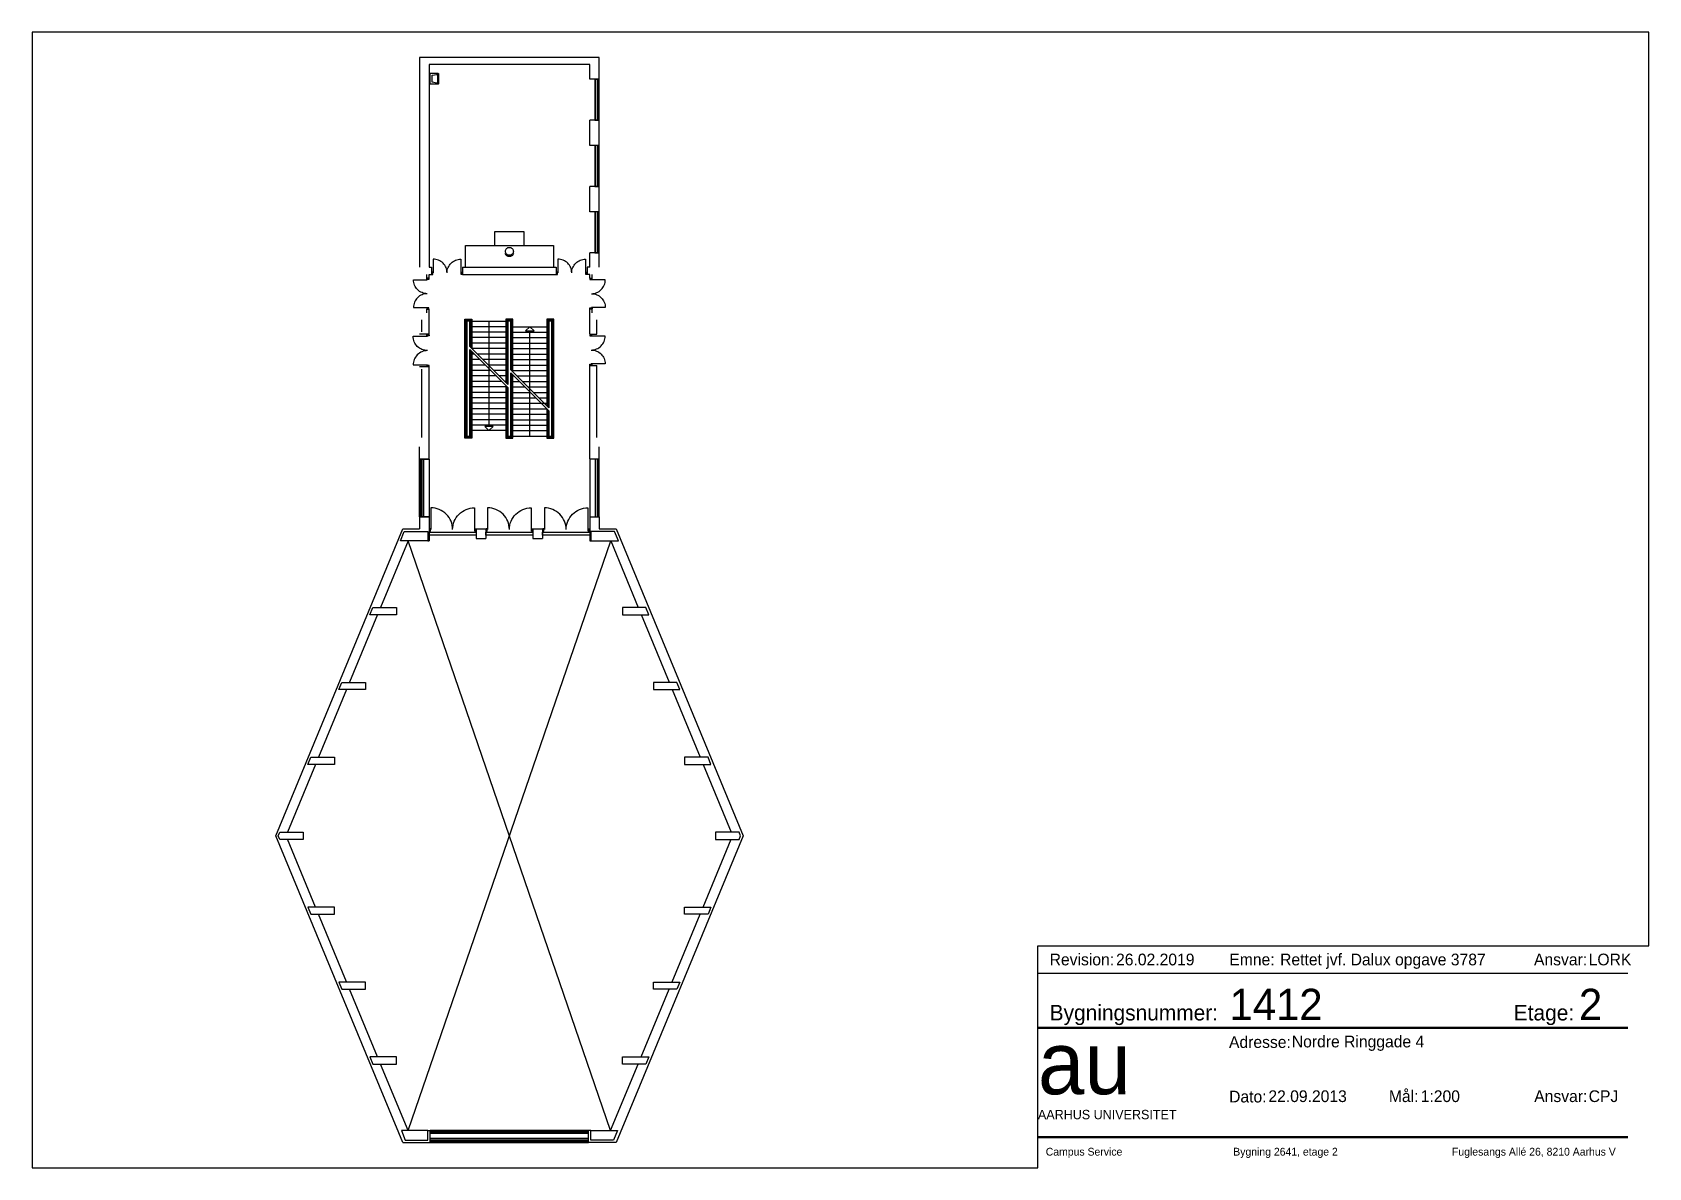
# Paper-space layout 'A3_pdf_liggende' of a CAD drawing. Header units: millimetres. Extents: x 0 to 414, y 0 to 291.
# The model-space entities are those that its viewports show. They can reach past a viewport. Long polylines and large blocks are cut down to what shows.
import ezdxf

# ---------------------------------------------------------------- set-up
doc = ezdxf.new("R2010")
doc.units = ezdxf.units.MM
doc.header["$LTSCALE"] = 100
doc.linetypes.add('HIDDEN', pattern=[5, 4, -1])
for name, color, linetype in [('A12----', 1, 'Continuous'), ('A21----', 7, 'Continuous'), ('A22--U-', 3, 'Continuous'), ('A24----', 1, 'Continuous'), ('A314---', 1, 'Continuous'), ('A314-S-', 8, 'Continuous'), ('A321---', 1, 'Continuous'), ('A36----', 1, 'Continuous'), ('A59----', 2, 'Continuous'), ('A79-F--', 12, 'Continuous')]:
    doc.layers.add(name, color=color, linetype=linetype)
doc.layers.add('tegningsopsætning', color=7, linetype='Continuous', lineweight=50)
doc.styles.add('ISO', font='ISO')
doc.styles.add('tegningshoved str 3', font='', dxfattribs={"height": 3})
doc.styles.add('tegningshoved str 8', font='', dxfattribs={"height": 8})
doc.styles.get('tegningshoved str 3').set_extended_font_data('AU Passata')
doc.styles.get('tegningshoved str 8').set_extended_font_data('AU Passata')

# ---------------------------------------------------------------- blocks, each defined once
blk = doc.blocks.new('Tegningshoved')
at = {"layer": 'tegningsopsætning'}
for points in [[(0, 28), (151, 28)], [(0, 0), (151, 0)]]:
    blk.add_lwpolyline(points, dxfattribs=at)
at = {"layer": 'tegningsopsætning', "attachment_point": 1}
for s, width, insert, char_height in [('{\\fAU Passata|b0|i0|c0|p34;Bygningsnummer:}', 14.039, (3, 33.89), 4), ('{\\fAU Passata|b0|i0|c0|p34;Etage:}', 14.039, (121.82, 33.89), 4), ('{\\fAU Passata|b0|i0|c0|p34;Adresse:}', 14.039, (48.92, 25.86), 3), ('{\\fAU Passata|b0|i0|c0|p34;Mål:}', 14.039, (89.85, 12), 3), ('{\\fAU Passata|b0|i0|c0|p34;Dato:}', 14.039, (48.94, 11.9), 3), ('{\\fAU Passata|b0|i0|c0|p34;Ansvar:}', 14.039, (127.06, 12), 3), ('{\\fAU Passata|b0|i0|c0|p34;AARHUS UNIVERSITET}', 76.8942, (0, 7), 2.4)]:
    blk.add_mtext_dynamic_manual_height_columns(s, width=width, gutter_width=1250, heights=[0], dxfattribs=dict(at, insert=insert, char_height=char_height))
at = {"layer": 'tegningsopsætning', "attachment_point": 1, "style": 'ISO'}
for s, width, heights, insert, char_height in [('{\\fAU Peto|b0|i0|c0|p82;au}', 20.8914, [10], (0, 27), 16), ('{\\fAU Passata Light|b0|i0|c0|p34;Campus Service^I^I^I^IBygning 2641, etage 2^I^I^I^IFuglesangs Allé 26, 8210 Aarhus V}', 148.2946, [0], (2, -2.71), 2)]:
    blk.add_mtext_dynamic_manual_height_columns(s, width=width, gutter_width=1250, heights=heights, dxfattribs=dict(at, insert=insert, char_height=char_height))
blk = doc.blocks.new('aml. tegningshoved blok')
blk.add_blockref('Tegningshoved', (-156.36, 7.8))
at = {"layer": 'tegningsopsætning'}
for tag, p, height, style in [('XXXX', (-107.28, 37.8), 8, 'tegningshoved str 8'), ('X', (-17.84, 37.8), 8, 'tegningshoved str 8'), ('XXX', (-91.36, 30.8), 3, 'tegningshoved str 3'), ('XX.XX.2012', (-97.36, 16.8), 3, 'tegningshoved str 3'), ('1:XXX', (-58.36, 16.8), 3, 'tegningshoved str 3'), ('XXX', (-15.36, 16.8), 3, 'tegningshoved str 3')]:
    blk.add_attdef(tag, p, '', height=height, dxfattribs=dict(at, style=style))
blk = doc.blocks.new('Rev. blok')
for points in [[(-151, 11), (0, 11)], [(-151, 4), (0, 4)]]:
    blk.add_lwpolyline(points)
at = {"char_height": 3, "attachment_point": 1, "style": 'tegningshoved str 3'}
for s, insert in [('Revision:', (-148, 9)), ('Emne:', (-102, 9)), ('Ansvar:', (-24, 9))]:
    blk.add_mtext_dynamic_manual_height_columns(s, width=7, gutter_width=15, heights=[0], dxfattribs=dict(at, insert=insert))
at = {"style": 'tegningshoved str 3'}
for tag, p in [('XX.XX.2012', (-131, 6)), ('XXX', (-89, 6)), ('XXX', (-10, 6))]:
    blk.add_attdef(tag, p, '', height=3, dxfattribs=at)
blk = doc.blocks.new('PIL')
for p, q in [((0, 0), (-212, -212)), ((0, 0), (212, -212)), ((-212, -212), (212, -212))]:
    blk.add_line(p, q)
blk = doc.blocks.new('DD156')
for points in [[(20, 110), (70, 110), (70, 0), (20, 0)], [(1540, 0), (1540, 110), (1490, 110), (1490, 0)]]:
    blk.add_lwpolyline(points, close=True)
for points in [[(780, 30, -0.414214), (90, -660), (90, 30)], [(780, 30, 0.414214), (1470, -660), (1470, 30)]]:
    blk.add_lwpolyline(points, format="xyb")
blk = doc.blocks.new('V206')
for p, q in [((2050, 110), (10, 110)), ((2050, 50), (10, 50))]:
    blk.add_line(p, q)
blk.add_lwpolyline([(2050, 0), (2050, 230), (10, 230), (10, 0)], close=True)
blk = doc.blocks.new('V206A3')
for p, q in [((2060, 205), (0, 205)), ((2060, 55), (0, 55))]:
    blk.add_line(p, q)
blk = doc.blocks.new('DD236')
for points in [[(20, 110), (70, 110), (70, 0), (20, 0)], [(2340, 0), (2340, 110), (2290, 110), (2290, 0)]]:
    blk.add_lwpolyline(points, close=True)
for points in [[(1180, 30, -0.414214), (90, -1060), (90, 30)], [(1180, 30, 0.414214), (2270, -1060), (2270, 30)]]:
    blk.add_lwpolyline(points, format="xyb")
blk = doc.blocks.new('STOL')
blk.add_circle((0, 300), 200)
blk.add_arc((0, 300), 250, 23.57818, 156.42182)
blk = doc.blocks.new('HV')
for points in [[(-235, -470, -0.414214), (-275, -430), (-275, -50), (275, -50), (275, -430, -0.414214), (235, -470)], [(-201, -420, -0.468921), (-221, -396), (-175, -150), (175, -150), (221, -396, -0.468921), (201, -420)]]:
    blk.add_lwpolyline(points, format="xyb", close=True)

msp = doc.modelspace()

# ---------------------------------------------------------------- linework, layer by layer
at = {"layer": 'A12----'}
for points in [[(-139078297, 257882672), (-139077117, 257882672), (-139077117, 257882192), (-139078496, 257882192)], [(-139068957, 257882672), (-139068957, 257882192), (-139067579, 257882192), (-139067777, 257882672)], [(-139078695, 257878502), (-139080024, 257878502), (-139079875, 257878862), (-139078695, 257878862)], [(-139067380, 257878502), (-139066051, 257878502), (-139066200, 257878862), (-139067380, 257878862)], [(-139080248, 257874752), (-139081576, 257874752), (-139081427, 257875112), (-139080248, 257875112)], [(-139065827, 257874752), (-139064498, 257874752), (-139064647, 257875112), (-139065827, 257875112)], [(-139081800, 257871002), (-139083129, 257871002), (-139082980, 257871362), (-139081800, 257871362)], [(-139064274, 257871002), (-139062945, 257871002), (-139063094, 257871362), (-139064274, 257871362)], [(-139084533, 257867612), (-139083353, 257867612), (-139083353, 257867252), (-139084533, 257867252), (-139084607, 257867432)], [(-139061542, 257867612), (-139062721, 257867612), (-139062721, 257867252), (-139061542, 257867252), (-139061467, 257867432)], [(-139081800, 257863862), (-139083129, 257863862), (-139082980, 257863502), (-139081800, 257863502)], [(-139064274, 257863862), (-139062945, 257863862), (-139063094, 257863502), (-139064274, 257863502)], [(-139080248, 257860112), (-139081576, 257860112), (-139081427, 257859752), (-139080248, 257859752)], [(-139065827, 257860112), (-139064498, 257860112), (-139064647, 257859752), (-139065827, 257859752)], [(-139078695, 257856362), (-139080024, 257856362), (-139079875, 257856002), (-139078695, 257856002)], [(-139067380, 257856362), (-139066051, 257856362), (-139066200, 257856002), (-139067380, 257856002)], [(-139077117, 257852672), (-139078446, 257852672), (-139078247, 257852192), (-139077117, 257852192)], [(-139068957, 257852672), (-139067628, 257852672), (-139067827, 257852192), (-139068957, 257852192)]]:
    msp.add_lwpolyline(points, close=True, dxfattribs=at)
at = {"layer": 'A21----'}
for p, q in [((-139077537, 257906397), (-139077537, 257895897)), ((-139068537, 257906397), (-139077537, 257906397)), ((-139077057, 257906037), (-139077057, 257895892)), ((-139069017, 257906037), (-139077057, 257906037)), ((-139069017, 257905317), (-139069017, 257906037)), ((-139068537, 257905317), (-139068537, 257906397)), ((-139068537, 257905317), (-139069017, 257905317)), ((-139069017, 257901997), (-139069017, 257903257)), ((-139068537, 257903257), (-139069017, 257903257)), ((-139068537, 257901997), (-139068537, 257903257)), ((-139068537, 257901997), (-139069017, 257901997)), ((-139069017, 257898677), (-139069017, 257899937)), ((-139068537, 257899937), (-139069017, 257899937)), ((-139068537, 257898677), (-139068537, 257899937)), ((-139068537, 257898677), (-139069017, 257898677)), ((-139069017, 257895892), (-139069017, 257896617)), ((-139068537, 257896617), (-139069017, 257896617)), ((-139068537, 257895897), (-139068537, 257896617)), ((-139077177, 257895357), (-139077177, 257895537)), ((-139077057, 257895357), (-139077057, 257895532)), ((-139069017, 257895357), (-139069017, 257895532)), ((-139068897, 257895357), (-139068897, 257895537)), ((-139077057, 257895357), (-139077177, 257895357)), ((-139069017, 257895357), (-139068897, 257895357)), ((-139077177, 257893617), (-139077177, 257893797)), ((-139077177, 257893797), (-139077057, 257893797)), ((-139077057, 257892537), (-139077057, 257893797)), ((-139068897, 257893797), (-139069017, 257893797)), ((-139069017, 257892537), (-139069017, 257893797)), ((-139068897, 257893617), (-139068897, 257893797)), ((-139077417, 257892657), (-139077417, 257893257)), ((-139068657, 257892537), (-139068657, 257893257)), ((-139077057, 257892537), (-139077537, 257892537)), ((-139069017, 257892537), (-139068657, 257892537)), ((-139077057, 257890917), (-139077537, 257890917)), ((-139077417, 257887377), (-139077417, 257890797)), ((-139077057, 257886297), (-139077057, 257890917)), ((-139069017, 257890977), (-139068657, 257890977)), ((-139069017, 257886297), (-139069017, 257890977)), ((-139068657, 257887377), (-139068657, 257890977)), ((-139077537, 257886297), (-139077537, 257886897)), ((-139068537, 257886297), (-139068537, 257886897)), ((-139077537, 257886297), (-139077057, 257886297)), ((-139069017, 257886297), (-139068537, 257886297)), ((-139077537, 257883397), (-139077537, 257882797)), ((-139077537, 257883397), (-139077057, 257883397)), ((-139077057, 257883397), (-139077057, 257882197)), ((-139069017, 257883397), (-139069017, 257882197)), ((-139069017, 257883397), (-139068537, 257883397)), ((-139068537, 257883397), (-139068537, 257882797)), ((-139084737, 257867437), (-139078377, 257882797)), ((-139078377, 257882797), (-139077537, 257882797)), ((-139068537, 257882797), (-139067697, 257882797)), ((-139067697, 257882797), (-139061337, 257867437)), ((-139078108, 257882192), (-139079485, 257878867)), ((-139077117, 257882197), (-139077057, 257882197)), ((-139069017, 257882197), (-139068957, 257882197)), ((-139067966, 257882192), (-139066590, 257878867)), ((-139079634, 257878507), (-139081038, 257875117)), ((-139066440, 257878507), (-139065037, 257875117)), ((-139081187, 257874757), (-139082590, 257871367)), ((-139064888, 257874757), (-139063484, 257871367)), ((-139082740, 257871007), (-139084143, 257867617)), ((-139063335, 257871007), (-139061931, 257867617)), ((-139078377, 257852077), (-139084737, 257867437)), ((-139082740, 257863867), (-139084143, 257867257)), ((-139061337, 257867437), (-139067697, 257852077)), ((-139063335, 257863867), (-139061931, 257867257)), ((-139081187, 257860117), (-139082590, 257863507)), ((-139064888, 257860117), (-139063484, 257863507)), ((-139079634, 257856367), (-139081038, 257859757)), ((-139066440, 257856367), (-139065037, 257859757)), ((-139078104, 257852672), (-139079485, 257856007)), ((-139067970, 257852672), (-139066590, 257856007)), ((-139077117, 257852677), (-139076997, 257852677)), ((-139076997, 257852077), (-139076997, 257852677)), ((-139069077, 257852077), (-139069077, 257852677)), ((-139068957, 257852677), (-139069077, 257852677)), ((-139078377, 257852077), (-139076997, 257852077)), ((-139067697, 257852077), (-139069077, 257852077))]:
    msp.add_line(p, q, dxfattribs=at)
at = {"layer": 'A21----', "color": 15}
msp.add_line((-139076997, 257852077), (-139069077, 257852077), dxfattribs=at)
at = {"layer": 'A21----'}
for points in [[(-139067970, 257852672), (-139078108, 257882192)], [(-139078104, 257852672), (-139067966, 257882192)]]:
    msp.add_lwpolyline(points, dxfattribs=at)
at = {"layer": 'A22--U-'}
for p, q in [((-139077057, 257895892), (-139076937, 257895892)), ((-139077057, 257895532), (-139076937, 257895532)), ((-139076937, 257895892), (-139076937, 257895532)), ((-139075377, 257895892), (-139070697, 257895892)), ((-139075377, 257895892), (-139075377, 257895532)), ((-139075377, 257895532), (-139070697, 257895532)), ((-139070697, 257895892), (-139070697, 257895532)), ((-139069137, 257895892), (-139069137, 257895532)), ((-139069017, 257895892), (-139069137, 257895892)), ((-139069017, 257895532), (-139069137, 257895532)), ((-139074697, 257882792), (-139074697, 257882312)), ((-139074697, 257882792), (-139074217, 257882792)), ((-139074217, 257882792), (-139074217, 257882312)), ((-139071857, 257882792), (-139071377, 257882792)), ((-139071857, 257882792), (-139071857, 257882312)), ((-139071377, 257882792), (-139071377, 257882312)), ((-139074697, 257882312), (-139074217, 257882312)), ((-139071857, 257882312), (-139071377, 257882312))]:
    msp.add_line(p, q, dxfattribs=at)
at = {"layer": 'A24----'}
for p, q in [((-139074912, 257893192), (-139073212, 257893192)), ((-139074062, 257893192), (-139074062, 257887928)), ((-139073212, 257892918), (-139074912, 257892918)), ((-139073212, 257892644), (-139074912, 257892644)), ((-139073212, 257892370), (-139074912, 257892370)), ((-139072862, 257892918), (-139071162, 257892918)), ((-139072862, 257892644), (-139071162, 257892644)), ((-139072862, 257892370), (-139071162, 257892370)), ((-139072012, 257887442), (-139072012, 257892706)), ((-139073212, 257892097), (-139074912, 257892097)), ((-139073212, 257891823), (-139074912, 257891823)), ((-139074780, 257891549), (-139074912, 257891549)), ((-139073212, 257891549), (-139074638, 257891549)), ((-139072862, 257892097), (-139071162, 257892097)), ((-139072862, 257891823), (-139071162, 257891823)), ((-139072862, 257891549), (-139071162, 257891549)), ((-139074506, 257891275), (-139074912, 257891275)), ((-139074232, 257891001), (-139074912, 257891001)), ((-139073958, 257890727), (-139074912, 257890727)), ((-139073212, 257891275), (-139074365, 257891275)), ((-139073212, 257891001), (-139074091, 257891001)), ((-139073212, 257890727), (-139073817, 257890727)), ((-139072862, 257891275), (-139071162, 257891275)), ((-139072862, 257891001), (-139071162, 257891001)), ((-139072862, 257890727), (-139071162, 257890727)), ((-139073685, 257890454), (-139074912, 257890454)), ((-139073411, 257890180), (-139074912, 257890180)), ((-139073212, 257889906), (-139074912, 257889906)), ((-139073212, 257890454), (-139073543, 257890454)), ((-139073212, 257890180), (-139073269, 257890180)), ((-139072862, 257890454), (-139072805, 257890454)), ((-139072862, 257890180), (-139072531, 257890180)), ((-139072862, 257889906), (-139072258, 257889906)), ((-139072664, 257890454), (-139071162, 257890454)), ((-139072390, 257890180), (-139071162, 257890180)), ((-139072116, 257889906), (-139071162, 257889906)), ((-139073212, 257889632), (-139074912, 257889632)), ((-139073212, 257889358), (-139074912, 257889358)), ((-139073212, 257889085), (-139074912, 257889085)), ((-139072862, 257889632), (-139071984, 257889632)), ((-139072862, 257889358), (-139071710, 257889358)), ((-139072862, 257889085), (-139071162, 257889085)), ((-139071842, 257889632), (-139071162, 257889632)), ((-139071568, 257889358), (-139071162, 257889358)), ((-139073212, 257888811), (-139074912, 257888811)), ((-139073212, 257888537), (-139074912, 257888537)), ((-139073212, 257888263), (-139074912, 257888263)), ((-139072862, 257888811), (-139071162, 257888811)), ((-139072862, 257888537), (-139071162, 257888537)), ((-139072862, 257888263), (-139071162, 257888263)), ((-139073212, 257887989), (-139074912, 257887989)), ((-139073212, 257887716), (-139074912, 257887716)), ((-139072862, 257887989), (-139071162, 257887989)), ((-139072862, 257887716), (-139071162, 257887716)), ((-139072862, 257887442), (-139071162, 257887442))]:
    msp.add_line(p, q, dxfattribs=at)
at = {"layer": 'A24----', "linetype": 'HIDDEN'}
for p, q in [((-139075012, 257891923), (-139073112, 257890023)), ((-139075012, 257891781), (-139073112, 257889881)), ((-139072962, 257890752), (-139071062, 257888852)), ((-139072962, 257890611), (-139071062, 257888711))]:
    msp.add_line(p, q, dxfattribs=at)
at = {"layer": 'A24----'}
for points in [[(-139074912, 257891681), (-139074912, 257887342), (-139075262, 257887342), (-139075262, 257893292), (-139074912, 257893292), (-139074912, 257891823)], [(-139074962, 257891731), (-139074962, 257887392), (-139075212, 257887392), (-139075212, 257893242), (-139074962, 257893242), (-139074962, 257891873)], [(-139075012, 257891923), (-139075012, 257893192), (-139075162, 257893192), (-139075162, 257887442), (-139075012, 257887442), (-139075012, 257891781)], [(-139072862, 257890652), (-139072862, 257893292), (-139073212, 257893292), (-139073212, 257890123)], [(-139072912, 257890702), (-139072912, 257893242), (-139073162, 257893242), (-139073162, 257890073)], [(-139072962, 257890752), (-139072962, 257893192), (-139073112, 257893192), (-139073112, 257890023)], [(-139071162, 257888811), (-139071162, 257887342), (-139070812, 257887342), (-139070812, 257893292), (-139071162, 257893292), (-139071162, 257888952)], [(-139071112, 257888761), (-139071112, 257887392), (-139070862, 257887392), (-139070862, 257893242), (-139071112, 257893242), (-139071112, 257888902)], [(-139071062, 257888711), (-139071062, 257887442), (-139070912, 257887442), (-139070912, 257893192), (-139071062, 257893192), (-139071062, 257888852)], [(-139073162, 257889931), (-139073162, 257887392), (-139072912, 257887392), (-139072912, 257890561)], [(-139073112, 257889881), (-139073112, 257887442), (-139072962, 257887442), (-139072962, 257890611)], [(-139073212, 257889981), (-139073212, 257887342), (-139072862, 257887342), (-139072862, 257890511)]]:
    msp.add_lwpolyline(points, dxfattribs=at)
at = {"layer": 'A314---'}
for p, q in [((-139077482, 257886292), (-139077482, 257883392)), ((-139077332, 257886292), (-139077332, 257883392)), ((-139068742, 257886292), (-139068742, 257883392)), ((-139068592, 257886292), (-139068592, 257883392)), ((-139069077, 257852672), (-139076997, 257852672)), ((-139069077, 257852522), (-139076997, 257852522)), ((-139069077, 257852277), (-139076997, 257852277)), ((-139069077, 257852127), (-139076997, 257852127))]:
    msp.add_line(p, q, dxfattribs=at)
at = {"layer": 'A314-S-'}
for p, q in [((-139077487, 257886282), (-139077487, 257883402)), ((-139077427, 257886282), (-139077427, 257883402)), ((-139068647, 257886282), (-139068647, 257883402)), ((-139068587, 257886282), (-139068587, 257883402)), ((-139076937, 257852672), (-139076937, 257852602)), ((-139069137, 257852672), (-139069137, 257852602)), ((-139076937, 257852122), (-139076937, 257852192)), ((-139069137, 257852122), (-139069137, 257852192))]:
    msp.add_line(p, q, dxfattribs=at)
for points in [[(-139077537, 257886282), (-139077057, 257886282), (-139077057, 257883402), (-139077537, 257883402)], [(-139068537, 257886282), (-139069017, 257886282), (-139069017, 257883402), (-139068537, 257883402)], [(-139069087, 257852602), (-139076987, 257852602), (-139076987, 257852672), (-139069087, 257852672)], [(-139069087, 257852192), (-139076987, 257852192), (-139076987, 257852122), (-139069087, 257852122)]]:
    msp.add_lwpolyline(points, close=True, dxfattribs=at)
at = {"layer": 'A321---'}
for points in [[(-139077137, 257891722, -0.414214), (-139077857, 257892442), (-139077137, 257892442)], [(-139077137, 257891722, 0.414214), (-139077857, 257891002), (-139077137, 257891002)]]:
    msp.add_lwpolyline(points, format="xyb", dxfattribs=at)
for points in [[(-139077057, 257892512), (-139077057, 257892462), (-139077167, 257892462), (-139077167, 257892512)], [(-139077167, 257890932), (-139077057, 257890932), (-139077057, 257890982), (-139077167, 257890982)]]:
    msp.add_lwpolyline(points, close=True, dxfattribs=at)
at = {"layer": 'A36----'}
for points in [[(-139077057, 257882477), (-139077057, 257882627), (-139074697, 257882627), (-139074697, 257882477)], [(-139074217, 257882477), (-139074217, 257882627), (-139071857, 257882627), (-139071857, 257882477)], [(-139071377, 257882477), (-139071377, 257882627), (-139069017, 257882627), (-139069017, 257882477)]]:
    msp.add_lwpolyline(points, close=True, dxfattribs=at)
at = {"layer": 'A79-F--'}
for points in [[(-139073762, 257896992), (-139073762, 257897692), (-139072312, 257897692), (-139072312, 257896992)], [(-139075237, 257895892), (-139075237, 257896992), (-139070837, 257896992), (-139070837, 257895892)]]:
    msp.add_lwpolyline(points, dxfattribs=at)

# ---------------------------------------------------------------- block references
at = {"layer": 'A24----'}
msp.add_blockref('PIL', (-139072012, 257892918), dxfattribs=at)
at = {"layer": 'A24----', "rotation": 180}
msp.add_blockref('PIL', (-139074062, 257887716), dxfattribs=at)
at = {"layer": 'A314---', "rotation": 90}
for p in [(-139068537, 257903252), (-139068537, 257899932), (-139068537, 257896612)]:
    msp.add_blockref('V206A3', p, dxfattribs=at)
at = {"layer": 'A314-S-', "rotation": 90}
for p in [(-139068537, 257903252), (-139068537, 257899932), (-139068537, 257896612)]:
    msp.add_blockref('V206', p, dxfattribs=at)
at = {"layer": 'A321---'}
for name, p, rotation in [('DD156', (-139075377, 257895642), 180), ('DD156', (-139069137, 257895642), 180), ('DD156', (-139077177, 257895352), 270), ('DD156', (-139068897, 257893792), 90), ('DD156', (-139068907, 257890972), 90), ('DD236', (-139074697, 257882792), 180), ('DD236', (-139071857, 257882792), 180), ('DD236', (-139069017, 257882792), 180)]:
    msp.add_blockref(name, p, dxfattribs=dict(at, rotation=rotation))
at = {"layer": 'A59----', "rotation": 90}
msp.add_blockref('HV', (-139077057, 257905332), dxfattribs=at)
at = {"layer": 'A79-F--', "rotation": 180}
msp.add_blockref('STOL', (-139073037, 257896992), dxfattribs=at)

psp = doc.layouts.new('A3_pdf_liggende')

# ---------------------------------------------------------------- linework, layer by layer
at = {"layer": 'DEFPOINTS'}
psp.add_lwpolyline([(0, 0), (257.45, 0), (257.45, 56.8), (413.81, 56.8), (413.81, 290.68), (0, 290.68), (0, 0)], close=True, dxfattribs=at)

# ---------------------------------------------------------------- block references
ref = psp.add_blockref('Rev. blok', (408.45, 45.8))
ref.add_attrib('XXX', 'LORK', (398.45, 51.8), dxfattribs={"height": 3, "style": 'tegningshoved str 3'})
ref.add_attrib('XXX', 'Rettet jvf. Dalux opgave 3787', (319.45, 51.8), dxfattribs={"height": 3, "style": 'tegningshoved str 3'})
ref.add_attrib('XX.XX.2012', '26.02.2019', (277.45, 51.8), dxfattribs={"height": 3, "style": 'tegningshoved str 3'})
ref = psp.add_blockref('aml. tegningshoved blok', (413.81, 0))
ref.add_attrib('XXXX', '1412', (306.52, 37.8), dxfattribs={"layer": 'tegningsopsætning', "height": 8, "style": 'tegningshoved str 8'})
ref.add_attrib('X', '2', (395.96, 37.8), dxfattribs={"layer": 'tegningsopsætning', "height": 8, "style": 'tegningshoved str 8'})
ref.add_attrib('XXX', 'Nordre Ringgade 4', (322.45, 30.8), dxfattribs={"layer": 'tegningsopsætning', "height": 3, "style": 'tegningshoved str 3'})
ref.add_attrib('XX.XX.2012', '22.09.2013', (316.45, 16.8), dxfattribs={"layer": 'tegningsopsætning', "height": 3, "style": 'tegningshoved str 3'})
ref.add_attrib('1:XXX', '1:200', (355.45, 16.8), dxfattribs={"layer": 'tegningsopsætning', "height": 3, "style": 'tegningshoved str 3'})
ref.add_attrib('XXX', 'CPJ', (398.45, 16.8), dxfattribs={"layer": 'tegningsopsætning', "height": 3, "style": 'tegningshoved str 3'})

# ---------------------------------------------------------------- viewports
at = {"layer": 'DEFPOINTS', "view_target_point": (-139056462.64, 257879236.77)}
vp = psp.add_viewport(center=(206.9, 145.34), size=(413.81, 290.6818), view_center_point=(0, 0), view_height=56838.2507, dxfattribs=at)
vp.dxf.flags = 0x10000  # cut along an outline
vp.dxf.clipping_boundary_handle = psp.add_lwpolyline([(0, 0), (257.45, 0), (257.45, 56.8), (413.81, 56.8), (413.81, 290.68), (0, 290.68), (0, 0)], format="xyb", close=True, dxfattribs={"invisible": 1}).dxf.handle

doc.saveas('drawing.dxf')
